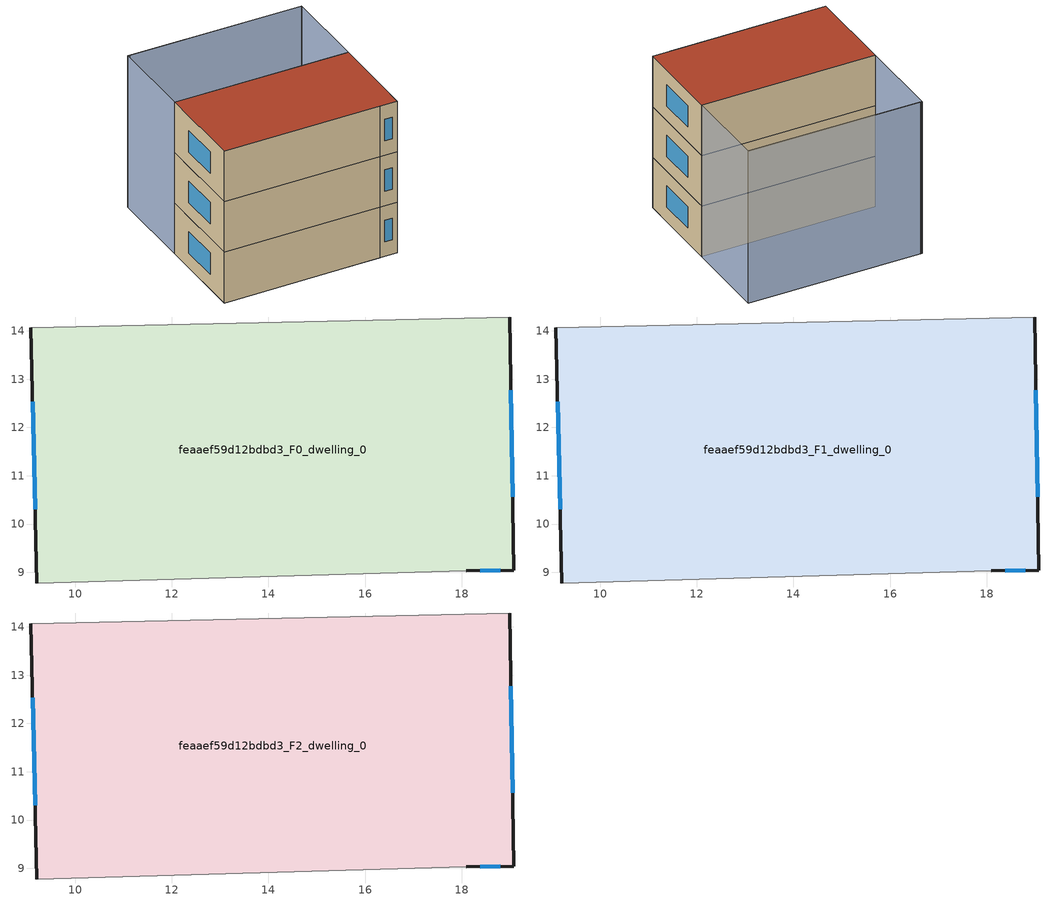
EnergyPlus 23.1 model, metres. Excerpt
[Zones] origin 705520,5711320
feaaef59d12bdbd3_F0_dwelling_0
 floor ground (EU_floor_Construction): 18.99,14.29 19.08,9.05 18.1,9.03 9.2,8.78 9.08,14.06 z0
 wall outside (EU_wall_Construction): 18.1,9.03 19.08,9.05 18.99,14.29 / 9.08,14.06 9.2,8.78 z0:3
 wall adiabatic (EU_wall_Construction): 9.2,8.78 18.1,9.03 / 18.99,14.29 9.08,14.06 z0:3
 window (EU_Window_Construction): 18.38,9.03 18.8,9.04 / 9.11,12.54 9.17,10.31 / 19.05,10.56 19.02,12.77 z0.87:2.13
feaaef59d12bdbd3_F1_dwelling_0
 floor to feaaef59d12bdbd3_F0_dwelling_0 (EU_floor_Construction): 18.99,14.29 19.08,9.05 18.1,9.03 9.2,8.78 9.08,14.06 z3
 wall outside (EU_wall_Construction): 18.1,9.03 19.08,9.05 18.99,14.29 / 9.08,14.06 9.2,8.78 z3:6
 wall adiabatic (EU_wall_Construction): 9.2,8.78 18.1,9.03 / 18.99,14.29 9.08,14.06 z3:6
 window (EU_Window_Construction): 18.38,9.03 18.8,9.04 / 9.11,12.54 9.17,10.31 / 19.05,10.56 19.02,12.77 z3.87:5.13
feaaef59d12bdbd3_F2_dwelling_0
 floor to feaaef59d12bdbd3_F1_dwelling_0 (EU_floor_Construction): 18.99,14.29 19.08,9.05 18.1,9.03 9.2,8.78 9.08,14.06 z6
 wall outside (EU_wall_Construction): 18.1,9.03 19.08,9.05 18.99,14.29 / 9.08,14.06 9.2,8.78 z6:9
 wall adiabatic (EU_wall_Construction): 9.2,8.78 18.1,9.03 / 18.99,14.29 9.08,14.06 z6:9
 window (EU_Window_Construction): 18.38,9.03 18.8,9.04 / 9.11,12.54 9.17,10.31 / 19.05,10.56 19.02,12.77 z6.87:8.13
 roof outside (EU_roof_Construction): 19.08,9.05 18.99,14.29 9.08,14.06 9.2,8.78 18.1,9.03 z9
shading: 9.2,8.79 18.1,9.03 / 18.83,19.21 9.02,19.02 / 18.99,14.29 9.08,14.06 / 9.08,14.06 8.97,19.02 / 8.97,19.02 18.88,19.24 / 18.88,19.24 18.99,14.29 z0:9
[Building]
EU S2 Campaign: North Axis=0; Terrain=City; Solar Distribution=FullExterior
[Site:Location]
London: Latitude=51.5; Longitude=-0.5; Time Zone=0; Elevation=25
[SizingPeriod:WeatherFileDays]
AnnualSizingPeriod: Begin Month=1; Begin Day of Month=1; End Month=12; End Day of Month=31; Day of Week for Start Day=Monday; Use Weather File Daylight Saving Period=No; Use Weather File Rain and Snow Indicators=No
[MATERIAL]
EU_InternalMass_Material: Roughness=MediumRough; Thickness=0.1; Conductivity=1; Density=1800; Specific Heat=900; Thermal Absorptance=0.9; Solar Absorptance=0.7; Visible Absorptance=0.7
[MATERIAL:NOMASS] Roughness=MediumRough; Thermal Absorptance=0.9; Solar Absorptance=0.7; Visible Absorptance=0.7
Name | Thermal Resistance
EU_wall_NoMass | 0.724719
EU_roof_NoMass | 2.98947
EU_floor_NoMass | 2.39157
[WINDOWMATERIAL:SIMPLEGLAZINGSYSTEM]
EU_Window_SimpleGlazing: UFactor=2.63425; Solar Heat Gain Coefficient=0.76; Visible Transmittance=0.76
[CONSTRUCTION]
EU_wall_Construction: EU_wall_NoMass
EU_roof_Construction: EU_roof_NoMass
EU_floor_Construction: EU_floor_NoMass
EU_Window_Construction: EU_Window_SimpleGlazing
EU_InternalMass_Construction: EU_InternalMass_Material
[ZONE] Type=1; Multiplier=1; Ceiling Height=autocalculate; Volume=156.163; Floor Area=autocalculate; Part of Total Floor Area=Yes
feaaef59d12bdbd3_F0_dwelling_0; feaaef59d12bdbd3_F1_dwelling_0; feaaef59d12bdbd3_F2_dwelling_0
[INTERNALMASS] Construction=EU_InternalMass_Construction; Surface Area=52.0543
Name | Zone or ZoneList
feaaef59d12bdbd3_F0_dwelling_0_EU_InternalMass | feaaef59d12bdbd3_F0_dwelling_0
feaaef59d12bdbd3_F1_dwelling_0_EU_InternalMass | feaaef59d12bdbd3_F1_dwelling_0
feaaef59d12bdbd3_F2_dwelling_0_EU_InternalMass | feaaef59d12bdbd3_F2_dwelling_0
[OTHEREQUIPMENT] Fuel Type=Electricity; Design Level Calculation Method=Watts/Area; Power per Zone Floor Area=1; Fraction Latent=0; Fraction Radiant=0; Fraction Lost=0; Carbon Dioxide Generation Rate=0; EndUse Subcategory=EU_Step8_InternalGains
Name | Zone or ZoneList or Space or SpaceList | Schedule
EU_Step8_InternalGain_feaaef59d12bdbd3_F0_dwelling_0_f000 | feaaef59d12bdbd3_F0_dwelling_0 | EU_Step8_GainSchedule_feaaef59d12bdbd3_F0_dwelling_0_f000
EU_Step8_InternalGain_feaaef59d12bdbd3_F1_dwelling_0_f000 | feaaef59d12bdbd3_F1_dwelling_0 | EU_Step8_GainSchedule_feaaef59d12bdbd3_F1_dwelling_0_f000
EU_Step8_InternalGain_feaaef59d12bdbd3_F2_dwelling_0_f000 | feaaef59d12bdbd3_F2_dwelling_0 | EU_Step8_GainSchedule_feaaef59d12bdbd3_F2_dwelling_0_f000
[ZONEVENTILATION:DESIGNFLOWRATE] Schedule=EU_AlwaysOn; Design Flow Rate Calculation Method=AirChanges/Hour; Air Changes per Hour=0.418135; Ventilation Type=Natural; Fan Pressure Rise=0; Fan Total Efficiency=1; Constant Term Coefficient=1; Temperature Term Coefficient=0; Velocity Term Coefficient=0; Velocity Squared Term Coefficient=0; Minimum Indoor Temperature=-100; Maximum Indoor Temperature=100; Delta Temperature=-100; Minimum Outdoor Temperature=-100; Maximum Outdoor Temperature=100; Maximum Wind Speed=40
Name | Zone or ZoneList or Space or SpaceList
EU_ConstantAir_feaaef59d12bdbd3_F0_dwelling_0 | feaaef59d12bdbd3_F0_dwelling_0
EU_ConstantAir_feaaef59d12bdbd3_F1_dwelling_0 | feaaef59d12bdbd3_F1_dwelling_0
EU_ConstantAir_feaaef59d12bdbd3_F2_dwelling_0 | feaaef59d12bdbd3_F2_dwelling_0
[HVACTEMPLATE:THERMOSTAT] Constant Heating Setpoint=20; Constant Cooling Setpoint=50
EU_HeatOnly_feaaef59d12bdbd3_F0_dwelling_0; EU_HeatOnly_feaaef59d12bdbd3_F1_dwelling_0; EU_HeatOnly_feaaef59d12bdbd3_F2_dwelling_0
[HVACTEMPLATE:ZONE:IDEALLOADSAIRSYSTEM] System Availability Schedule=EU_AlwaysOn; Maximum Heating Supply Air Temperature=50; Minimum Cooling Supply Air Temperature=13; Maximum Heating Supply Air Humidity Ratio=0.0156; Minimum Cooling Supply Air Humidity Ratio=0.0077; Heating Limit=NoLimit; Cooling Limit=NoLimit; Heating Availability Schedule=EU_AlwaysOn; Cooling Availability Schedule=EU_CoolingOff; Dehumidification Control Type=ConstantSensibleHeatRatio; Cooling Sensible Heat Ratio=0.7; Dehumidification Setpoint=60; Humidification Control Type=None; Humidification Setpoint=30; Outdoor Air Method=None; Outdoor Air Flow Rate per Person=0.00944; Outdoor Air Flow Rate per Zone Floor Area=0; Outdoor Air Flow Rate per Zone=0; Demand Controlled Ventilation Type=None; Outdoor Air Economizer Type=NoEconomizer; Heat Recovery Type=None; Sensible Heat Recovery Effectiveness=0.7; Latent Heat Recovery Effectiveness=0.65
Name | Template Thermostat
feaaef59d12bdbd3_F0_dwelling_0 | EU_HeatOnly_feaaef59d12bdbd3_F0_dwelling_0
feaaef59d12bdbd3_F1_dwelling_0 | EU_HeatOnly_feaaef59d12bdbd3_F1_dwelling_0
feaaef59d12bdbd3_F2_dwelling_0 | EU_HeatOnly_feaaef59d12bdbd3_F2_dwelling_0
[SIZING:ZONE] Zone Cooling Design Supply Air Temperature Input Method=SupplyAirTemperature; Zone Cooling Design Supply Air Temperature=13; Zone Heating Design Supply Air Temperature Input Method=SupplyAirTemperature; Zone Heating Design Supply Air Temperature=50; Zone Cooling Design Supply Air Humidity Ratio=0.008; Zone Heating Design Supply Air Humidity Ratio=0.008; Cooling Design Air Flow Method=DesignDay; Cooling Design Air Flow Rate=0; Cooling Minimum Air Flow per Zone Floor Area=0.000762; Cooling Minimum Air Flow=0; Cooling Minimum Air Flow Fraction=0.2; Heating Design Air Flow Method=DesignDay; Heating Design Air Flow Rate=0; Heating Maximum Air Flow per Zone Floor Area=0.002032; Heating Maximum Air Flow=0.141576; Heating Maximum Air Flow Fraction=0.3; Account for Dedicated Outdoor Air System=No; Dedicated Outdoor Air System Control Strategy=NeutralSupplyAir; Dedicated Outdoor Air Low Setpoint Temperature for Design=autosize; Dedicated Outdoor Air High Setpoint Temperature for Design=autosize; Zone Load Sizing Method=Sensible Load Only No Latent Load; Zone Latent Cooling Design Supply Air Humidity Ratio Input Method=HumidityRatioDifference; Zone Cooling Design Supply Air Humidity Ratio Difference=0.005; Zone Latent Heating Design Supply Air Humidity Ratio Input Method=HumidityRatioDifference; Zone Humidification Design Supply Air Humidity Ratio Difference=0.005
feaaef59d12bdbd3_F0_dwelling_0; feaaef59d12bdbd3_F1_dwelling_0; feaaef59d12bdbd3_F2_dwelling_0
[SCHEDULE:CONSTANT]
Name | Hourly Value
EU_AlwaysOn | 1
EU_CoolingOff | 0
[SCHEDULE:FILE] Column Number=1; Rows to Skip at Top=0; Number of Hours of Data=8760; Column Separator=Comma; Interpolate to Timestep=No; Minutes per Item=60; Adjust Schedule for Daylight Savings=Yes
Name | File
EU_Step8_GainSchedule_feaaef59d12bdbd3_F0_dwelling_0_f000 | ../../schedules/feaaef59d12bdbd3/feaaef59d12bdbd3_F0_dwelling_0_f000_gain.csv
EU_Step8_GainSchedule_feaaef59d12bdbd3_F1_dwelling_0_f000 | ../../schedules/feaaef59d12bdbd3/feaaef59d12bdbd3_F1_dwelling_0_f000_gain.csv
EU_Step8_GainSchedule_feaaef59d12bdbd3_F2_dwelling_0_f000 | ../../schedules/feaaef59d12bdbd3/feaaef59d12bdbd3_F2_dwelling_0_f000_gain.csv
